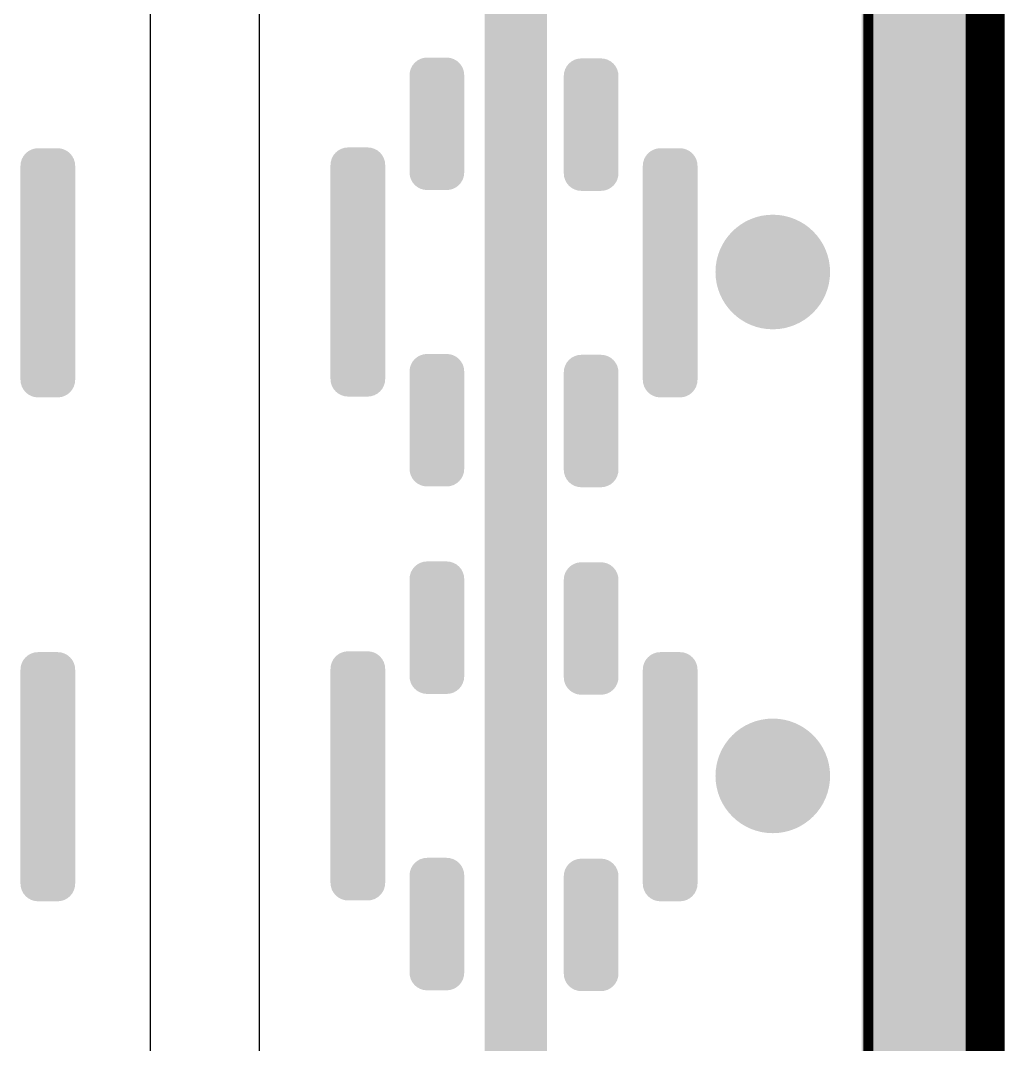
# Model space of a CAD drawing. Header units: inches. Extents: x -0.01 to 3.95, y -0.11 to 1.88.
# Drawn here: x 3.449 to 3.947, y 0.426 to 0.945 of the extents above; entities that cross this region are included whole.
import ezdxf

# ---------------------------------------------------------------- set-up
doc = ezdxf.new("R2010")
doc.units = ezdxf.units.IN
doc.header["$MEASUREMENT"] = 0
for name, color, linetype in [('Board Outline', 216, 'Continuous'), ('Bottom Layer', 5, 'Continuous'), ('Bottom Solder', 6, 'Continuous'), ('Top Layer', 1, 'Continuous'), ('Top Overlay', 2, 'Continuous'), ('Top Paste', 8, 'Continuous'), ('Top Solder', 216, 'Continuous'), ('Via Holes', 16, 'Continuous')]:
    doc.layers.add(name, color=color, linetype=linetype)

msp = doc.modelspace()

# ---------------------------------------------------------------- hatches: boundary and pattern name
at = {"layer": 'Bottom Layer'}
h = msp.add_hatch(color=5, dxfattribs=at)
edge = h.paths.add_edge_path()
edge.add_arc((3.82957, 0.81736), 0.025, 0, 360)
h = msp.add_hatch(color=5, dxfattribs=at)
edge = h.paths.add_edge_path()
edge.add_arc((3.82957, 0.56236), 0.025, 0, 360)
at = {"layer": 'Bottom Solder'}
h = msp.add_hatch(color=6, dxfattribs=at)
edge = h.paths.add_edge_path()
edge.add_arc((3.82957, 0.81736), 0.029, 0, 360)
h = msp.add_hatch(color=6, dxfattribs=at)
edge = h.paths.add_edge_path()
edge.add_arc((3.82957, 0.56236), 0.029, 0, 360)
at = {"layer": 'Top Layer'}
h = msp.add_hatch(color=1, dxfattribs=at)
edge = h.paths.add_edge_path()
edge.add_arc((3.69366, 1.70551), 0.00591, 90, 180)
edge.add_line((3.68776, 1.70551), (3.68776, 0.00472))
edge.add_arc((3.69366, 0.00472), 0.00591, 180, 270)
edge.add_line((3.69366, -0.00118), (3.70547, -0.00118))
edge.add_arc((3.70547, 0.00472), 0.00591, 270, 360)
edge.add_line((3.71138, 0.00472), (3.71138, 1.70551))
edge.add_arc((3.70547, 1.70551), 0.00591, 0, 90)
edge.add_line((3.70547, 1.71141), (3.69366, 1.71141))
h = msp.add_hatch(color=1, dxfattribs=at)
edge = h.paths.add_edge_path()
edge.add_arc((3.65465, 0.91697), 0.00492, 90, 180)
edge.add_line((3.64972, 0.91697), (3.64972, 0.86775))
edge.add_arc((3.65465, 0.86775), 0.00492, 180, 270)
edge.add_line((3.65465, 0.86283), (3.66449, 0.86283))
edge.add_arc((3.66449, 0.86775), 0.00492, 270, 360)
edge.add_line((3.66941, 0.86775), (3.66941, 0.91697))
edge.add_arc((3.66449, 0.91697), 0.00492, 0, 90)
edge.add_line((3.66449, 0.92189), (3.65465, 0.92189))
h = msp.add_hatch(color=1, dxfattribs=at)
edge = h.paths.add_edge_path()
edge.add_arc((3.74256, 0.86734), 0.00492, 270, 360)
edge.add_line((3.74748, 0.86734), (3.74748, 0.91655))
edge.add_arc((3.74256, 0.91655), 0.00492, 0, 90)
edge.add_line((3.74256, 0.92147), (3.73271, 0.92147))
edge.add_arc((3.73271, 0.91655), 0.00492, 90, 180)
edge.add_line((3.72779, 0.91655), (3.72779, 0.86734))
edge.add_arc((3.73271, 0.86734), 0.00492, 180, 270)
edge.add_line((3.73271, 0.86242), (3.74256, 0.86242))
h = msp.add_hatch(color=1, dxfattribs=at)
edge = h.paths.add_edge_path()
edge.add_arc((3.46759, 0.76281), 0.00492, 270, 360)
edge.add_line((3.47252, 0.76281), (3.47252, 0.87108))
edge.add_arc((3.46759, 0.87108), 0.00492, 0, 90)
edge.add_line((3.46759, 0.876), (3.45775, 0.876))
edge.add_arc((3.45775, 0.87108), 0.00492, 90, 180)
edge.add_line((3.45283, 0.87108), (3.45283, 0.76281))
edge.add_arc((3.45775, 0.76281), 0.00492, 180, 270)
edge.add_line((3.45775, 0.75789), (3.46759, 0.75789))
h = msp.add_hatch(color=1, dxfattribs=at)
edge = h.paths.add_edge_path()
edge.add_arc((3.61465, 0.87149), 0.00492, 90, 180)
edge.add_line((3.60972, 0.87149), (3.60972, 0.76323))
edge.add_arc((3.61465, 0.76323), 0.00492, 180, 270)
edge.add_line((3.61465, 0.7583), (3.62449, 0.7583))
edge.add_arc((3.62449, 0.76323), 0.00492, 270, 360)
edge.add_line((3.62941, 0.76323), (3.62941, 0.87149))
edge.add_arc((3.62449, 0.87149), 0.00492, 0, 90)
edge.add_line((3.62449, 0.87641), (3.61465, 0.87641))
h = msp.add_hatch(color=1, dxfattribs=at)
edge = h.paths.add_edge_path()
edge.add_arc((3.78256, 0.76281), 0.00492, 270, 360)
edge.add_line((3.78748, 0.76281), (3.78748, 0.87108))
edge.add_arc((3.78256, 0.87108), 0.00492, 0, 90)
edge.add_line((3.78256, 0.876), (3.77271, 0.876))
edge.add_arc((3.77271, 0.87108), 0.00492, 90, 180)
edge.add_line((3.76779, 0.87108), (3.76779, 0.76281))
edge.add_arc((3.77271, 0.76281), 0.00492, 180, 270)
edge.add_line((3.77271, 0.75789), (3.78256, 0.75789))
h = msp.add_hatch(color=1, dxfattribs=at)
edge = h.paths.add_edge_path()
edge.add_arc((3.82957, 0.81736), 0.025, 0, 360)
h = msp.add_hatch(color=1, dxfattribs=at)
edge = h.paths.add_edge_path()
edge.add_arc((3.65465, 0.76697), 0.00492, 90, 180)
edge.add_line((3.64972, 0.76697), (3.64972, 0.71775))
edge.add_arc((3.65465, 0.71775), 0.00492, 180, 270)
edge.add_line((3.65465, 0.71283), (3.66449, 0.71283))
edge.add_arc((3.66449, 0.71775), 0.00492, 270, 360)
edge.add_line((3.66941, 0.71775), (3.66941, 0.76697))
edge.add_arc((3.66449, 0.76697), 0.00492, 0, 90)
edge.add_line((3.66449, 0.77189), (3.65465, 0.77189))
h = msp.add_hatch(color=1, dxfattribs=at)
edge = h.paths.add_edge_path()
edge.add_arc((3.74256, 0.71734), 0.00492, 270, 360)
edge.add_line((3.74748, 0.71734), (3.74748, 0.76655))
edge.add_arc((3.74256, 0.76655), 0.00492, 0, 90)
edge.add_line((3.74256, 0.77147), (3.73271, 0.77147))
edge.add_arc((3.73271, 0.76655), 0.00492, 90, 180)
edge.add_line((3.72779, 0.76655), (3.72779, 0.71734))
edge.add_arc((3.73271, 0.71734), 0.00492, 180, 270)
edge.add_line((3.73271, 0.71242), (3.74256, 0.71242))
h = msp.add_hatch(color=1, dxfattribs=at)
edge = h.paths.add_edge_path()
edge.add_arc((3.65465, 0.66197), 0.00492, 90, 180)
edge.add_line((3.64972, 0.66197), (3.64972, 0.61275))
edge.add_arc((3.65465, 0.61275), 0.00492, 180, 270)
edge.add_line((3.65465, 0.60783), (3.66449, 0.60783))
edge.add_arc((3.66449, 0.61275), 0.00492, 270, 360)
edge.add_line((3.66941, 0.61275), (3.66941, 0.66197))
edge.add_arc((3.66449, 0.66197), 0.00492, 0, 90)
edge.add_line((3.66449, 0.66689), (3.65465, 0.66689))
h = msp.add_hatch(color=1, dxfattribs=at)
edge = h.paths.add_edge_path()
edge.add_arc((3.74256, 0.61234), 0.00492, 270, 360)
edge.add_line((3.74748, 0.61234), (3.74748, 0.66155))
edge.add_arc((3.74256, 0.66155), 0.00492, 0, 90)
edge.add_line((3.74256, 0.66647), (3.73271, 0.66647))
edge.add_arc((3.73271, 0.66155), 0.00492, 90, 180)
edge.add_line((3.72779, 0.66155), (3.72779, 0.61234))
edge.add_arc((3.73271, 0.61234), 0.00492, 180, 270)
edge.add_line((3.73271, 0.60742), (3.74256, 0.60742))
h = msp.add_hatch(color=1, dxfattribs=at)
edge = h.paths.add_edge_path()
edge.add_arc((3.46759, 0.50781), 0.00492, 270, 360)
edge.add_line((3.47252, 0.50781), (3.47252, 0.61608))
edge.add_arc((3.46759, 0.61608), 0.00492, 0, 90)
edge.add_line((3.46759, 0.621), (3.45775, 0.621))
edge.add_arc((3.45775, 0.61608), 0.00492, 90, 180)
edge.add_line((3.45283, 0.61608), (3.45283, 0.50781))
edge.add_arc((3.45775, 0.50781), 0.00492, 180, 270)
edge.add_line((3.45775, 0.50289), (3.46759, 0.50289))
h = msp.add_hatch(color=1, dxfattribs=at)
edge = h.paths.add_edge_path()
edge.add_arc((3.61465, 0.61649), 0.00492, 90, 180)
edge.add_line((3.60972, 0.61649), (3.60972, 0.50823))
edge.add_arc((3.61465, 0.50823), 0.00492, 180, 270)
edge.add_line((3.61465, 0.5033), (3.62449, 0.5033))
edge.add_arc((3.62449, 0.50823), 0.00492, 270, 360)
edge.add_line((3.62941, 0.50823), (3.62941, 0.61649))
edge.add_arc((3.62449, 0.61649), 0.00492, 0, 90)
edge.add_line((3.62449, 0.62141), (3.61465, 0.62141))
h = msp.add_hatch(color=1, dxfattribs=at)
edge = h.paths.add_edge_path()
edge.add_arc((3.78256, 0.50781), 0.00492, 270, 360)
edge.add_line((3.78748, 0.50781), (3.78748, 0.61608))
edge.add_arc((3.78256, 0.61608), 0.00492, 0, 90)
edge.add_line((3.78256, 0.621), (3.77271, 0.621))
edge.add_arc((3.77271, 0.61608), 0.00492, 90, 180)
edge.add_line((3.76779, 0.61608), (3.76779, 0.50781))
edge.add_arc((3.77271, 0.50781), 0.00492, 180, 270)
edge.add_line((3.77271, 0.50289), (3.78256, 0.50289))
h = msp.add_hatch(color=1, dxfattribs=at)
edge = h.paths.add_edge_path()
edge.add_arc((3.82957, 0.56236), 0.025, 0, 360)
h = msp.add_hatch(color=1, dxfattribs=at)
edge = h.paths.add_edge_path()
edge.add_arc((3.65465, 0.51197), 0.00492, 90, 180)
edge.add_line((3.64972, 0.51197), (3.64972, 0.46275))
edge.add_arc((3.65465, 0.46275), 0.00492, 180, 270)
edge.add_line((3.65465, 0.45783), (3.66449, 0.45783))
edge.add_arc((3.66449, 0.46275), 0.00492, 270, 360)
edge.add_line((3.66941, 0.46275), (3.66941, 0.51197))
edge.add_arc((3.66449, 0.51197), 0.00492, 0, 90)
edge.add_line((3.66449, 0.51689), (3.65465, 0.51689))
h = msp.add_hatch(color=1, dxfattribs=at)
edge = h.paths.add_edge_path()
edge.add_arc((3.74256, 0.46234), 0.00492, 270, 360)
edge.add_line((3.74748, 0.46234), (3.74748, 0.51155))
edge.add_arc((3.74256, 0.51155), 0.00492, 0, 90)
edge.add_line((3.74256, 0.51647), (3.73271, 0.51647))
edge.add_arc((3.73271, 0.51155), 0.00492, 90, 180)
edge.add_line((3.72779, 0.51155), (3.72779, 0.46234))
edge.add_arc((3.73271, 0.46234), 0.00492, 180, 270)
edge.add_line((3.73271, 0.45742), (3.74256, 0.45742))
at = {"layer": 'Top Paste'}
h = msp.add_hatch(color=8, dxfattribs=at)
edge = h.paths.add_edge_path()
edge.add_arc((3.69366, 1.70551), 0.00591, 90, 180)
edge.add_line((3.68776, 1.70551), (3.68776, 0.00472))
edge.add_arc((3.69366, 0.00472), 0.00591, 180, 270)
edge.add_line((3.69366, -0.00118), (3.70547, -0.00118))
edge.add_arc((3.70547, 0.00472), 0.00591, 270, 360)
edge.add_line((3.71138, 0.00472), (3.71138, 1.70551))
edge.add_arc((3.70547, 1.70551), 0.00591, 0, 90)
edge.add_line((3.70547, 1.71141), (3.69366, 1.71141))
h = msp.add_hatch(color=8, dxfattribs=at)
edge = h.paths.add_edge_path()
edge.add_arc((3.65465, 0.91697), 0.00492, 90, 180)
edge.add_line((3.64972, 0.91697), (3.64972, 0.86775))
edge.add_arc((3.65465, 0.86775), 0.00492, 180, 270)
edge.add_line((3.65465, 0.86283), (3.66449, 0.86283))
edge.add_arc((3.66449, 0.86775), 0.00492, 270, 360)
edge.add_line((3.66941, 0.86775), (3.66941, 0.91697))
edge.add_arc((3.66449, 0.91697), 0.00492, 0, 90)
edge.add_line((3.66449, 0.92189), (3.65465, 0.92189))
h = msp.add_hatch(color=8, dxfattribs=at)
edge = h.paths.add_edge_path()
edge.add_arc((3.74256, 0.86734), 0.00492, 270, 360)
edge.add_line((3.74748, 0.86734), (3.74748, 0.91655))
edge.add_arc((3.74256, 0.91655), 0.00492, 0, 90)
edge.add_line((3.74256, 0.92147), (3.73271, 0.92147))
edge.add_arc((3.73271, 0.91655), 0.00492, 90, 180)
edge.add_line((3.72779, 0.91655), (3.72779, 0.86734))
edge.add_arc((3.73271, 0.86734), 0.00492, 180, 270)
edge.add_line((3.73271, 0.86242), (3.74256, 0.86242))
h = msp.add_hatch(color=8, dxfattribs=at)
edge = h.paths.add_edge_path()
edge.add_arc((3.46759, 0.76281), 0.00492, 270, 360)
edge.add_line((3.47252, 0.76281), (3.47252, 0.87108))
edge.add_arc((3.46759, 0.87108), 0.00492, 0, 90)
edge.add_line((3.46759, 0.876), (3.45775, 0.876))
edge.add_arc((3.45775, 0.87108), 0.00492, 90, 180)
edge.add_line((3.45283, 0.87108), (3.45283, 0.76281))
edge.add_arc((3.45775, 0.76281), 0.00492, 180, 270)
edge.add_line((3.45775, 0.75789), (3.46759, 0.75789))
h = msp.add_hatch(color=8, dxfattribs=at)
edge = h.paths.add_edge_path()
edge.add_arc((3.61465, 0.87149), 0.00492, 90, 180)
edge.add_line((3.60972, 0.87149), (3.60972, 0.76323))
edge.add_arc((3.61465, 0.76323), 0.00492, 180, 270)
edge.add_line((3.61465, 0.7583), (3.62449, 0.7583))
edge.add_arc((3.62449, 0.76323), 0.00492, 270, 360)
edge.add_line((3.62941, 0.76323), (3.62941, 0.87149))
edge.add_arc((3.62449, 0.87149), 0.00492, 0, 90)
edge.add_line((3.62449, 0.87641), (3.61465, 0.87641))
h = msp.add_hatch(color=8, dxfattribs=at)
edge = h.paths.add_edge_path()
edge.add_arc((3.78256, 0.76281), 0.00492, 270, 360)
edge.add_line((3.78748, 0.76281), (3.78748, 0.87108))
edge.add_arc((3.78256, 0.87108), 0.00492, 0, 90)
edge.add_line((3.78256, 0.876), (3.77271, 0.876))
edge.add_arc((3.77271, 0.87108), 0.00492, 90, 180)
edge.add_line((3.76779, 0.87108), (3.76779, 0.76281))
edge.add_arc((3.77271, 0.76281), 0.00492, 180, 270)
edge.add_line((3.77271, 0.75789), (3.78256, 0.75789))
h = msp.add_hatch(color=8, dxfattribs=at)
edge = h.paths.add_edge_path()
edge.add_arc((3.65465, 0.76697), 0.00492, 90, 180)
edge.add_line((3.64972, 0.76697), (3.64972, 0.71775))
edge.add_arc((3.65465, 0.71775), 0.00492, 180, 270)
edge.add_line((3.65465, 0.71283), (3.66449, 0.71283))
edge.add_arc((3.66449, 0.71775), 0.00492, 270, 360)
edge.add_line((3.66941, 0.71775), (3.66941, 0.76697))
edge.add_arc((3.66449, 0.76697), 0.00492, 0, 90)
edge.add_line((3.66449, 0.77189), (3.65465, 0.77189))
h = msp.add_hatch(color=8, dxfattribs=at)
edge = h.paths.add_edge_path()
edge.add_arc((3.74256, 0.71734), 0.00492, 270, 360)
edge.add_line((3.74748, 0.71734), (3.74748, 0.76655))
edge.add_arc((3.74256, 0.76655), 0.00492, 0, 90)
edge.add_line((3.74256, 0.77147), (3.73271, 0.77147))
edge.add_arc((3.73271, 0.76655), 0.00492, 90, 180)
edge.add_line((3.72779, 0.76655), (3.72779, 0.71734))
edge.add_arc((3.73271, 0.71734), 0.00492, 180, 270)
edge.add_line((3.73271, 0.71242), (3.74256, 0.71242))
h = msp.add_hatch(color=8, dxfattribs=at)
edge = h.paths.add_edge_path()
edge.add_arc((3.65465, 0.66197), 0.00492, 90, 180)
edge.add_line((3.64972, 0.66197), (3.64972, 0.61275))
edge.add_arc((3.65465, 0.61275), 0.00492, 180, 270)
edge.add_line((3.65465, 0.60783), (3.66449, 0.60783))
edge.add_arc((3.66449, 0.61275), 0.00492, 270, 360)
edge.add_line((3.66941, 0.61275), (3.66941, 0.66197))
edge.add_arc((3.66449, 0.66197), 0.00492, 0, 90)
edge.add_line((3.66449, 0.66689), (3.65465, 0.66689))
h = msp.add_hatch(color=8, dxfattribs=at)
edge = h.paths.add_edge_path()
edge.add_arc((3.74256, 0.61234), 0.00492, 270, 360)
edge.add_line((3.74748, 0.61234), (3.74748, 0.66155))
edge.add_arc((3.74256, 0.66155), 0.00492, 0, 90)
edge.add_line((3.74256, 0.66647), (3.73271, 0.66647))
edge.add_arc((3.73271, 0.66155), 0.00492, 90, 180)
edge.add_line((3.72779, 0.66155), (3.72779, 0.61234))
edge.add_arc((3.73271, 0.61234), 0.00492, 180, 270)
edge.add_line((3.73271, 0.60742), (3.74256, 0.60742))
h = msp.add_hatch(color=8, dxfattribs=at)
edge = h.paths.add_edge_path()
edge.add_arc((3.46759, 0.50781), 0.00492, 270, 360)
edge.add_line((3.47252, 0.50781), (3.47252, 0.61608))
edge.add_arc((3.46759, 0.61608), 0.00492, 0, 90)
edge.add_line((3.46759, 0.621), (3.45775, 0.621))
edge.add_arc((3.45775, 0.61608), 0.00492, 90, 180)
edge.add_line((3.45283, 0.61608), (3.45283, 0.50781))
edge.add_arc((3.45775, 0.50781), 0.00492, 180, 270)
edge.add_line((3.45775, 0.50289), (3.46759, 0.50289))
h = msp.add_hatch(color=8, dxfattribs=at)
edge = h.paths.add_edge_path()
edge.add_arc((3.61465, 0.61649), 0.00492, 90, 180)
edge.add_line((3.60972, 0.61649), (3.60972, 0.50823))
edge.add_arc((3.61465, 0.50823), 0.00492, 180, 270)
edge.add_line((3.61465, 0.5033), (3.62449, 0.5033))
edge.add_arc((3.62449, 0.50823), 0.00492, 270, 360)
edge.add_line((3.62941, 0.50823), (3.62941, 0.61649))
edge.add_arc((3.62449, 0.61649), 0.00492, 0, 90)
edge.add_line((3.62449, 0.62141), (3.61465, 0.62141))
h = msp.add_hatch(color=8, dxfattribs=at)
edge = h.paths.add_edge_path()
edge.add_arc((3.78256, 0.50781), 0.00492, 270, 360)
edge.add_line((3.78748, 0.50781), (3.78748, 0.61608))
edge.add_arc((3.78256, 0.61608), 0.00492, 0, 90)
edge.add_line((3.78256, 0.621), (3.77271, 0.621))
edge.add_arc((3.77271, 0.61608), 0.00492, 90, 180)
edge.add_line((3.76779, 0.61608), (3.76779, 0.50781))
edge.add_arc((3.77271, 0.50781), 0.00492, 180, 270)
edge.add_line((3.77271, 0.50289), (3.78256, 0.50289))
h = msp.add_hatch(color=8, dxfattribs=at)
edge = h.paths.add_edge_path()
edge.add_arc((3.65465, 0.51197), 0.00492, 90, 180)
edge.add_line((3.64972, 0.51197), (3.64972, 0.46275))
edge.add_arc((3.65465, 0.46275), 0.00492, 180, 270)
edge.add_line((3.65465, 0.45783), (3.66449, 0.45783))
edge.add_arc((3.66449, 0.46275), 0.00492, 270, 360)
edge.add_line((3.66941, 0.46275), (3.66941, 0.51197))
edge.add_arc((3.66449, 0.51197), 0.00492, 0, 90)
edge.add_line((3.66449, 0.51689), (3.65465, 0.51689))
h = msp.add_hatch(color=8, dxfattribs=at)
edge = h.paths.add_edge_path()
edge.add_arc((3.74256, 0.46234), 0.00492, 270, 360)
edge.add_line((3.74748, 0.46234), (3.74748, 0.51155))
edge.add_arc((3.74256, 0.51155), 0.00492, 0, 90)
edge.add_line((3.74256, 0.51647), (3.73271, 0.51647))
edge.add_arc((3.73271, 0.51155), 0.00492, 90, 180)
edge.add_line((3.72779, 0.51155), (3.72779, 0.46234))
edge.add_arc((3.73271, 0.46234), 0.00492, 180, 270)
edge.add_line((3.73271, 0.45742), (3.74256, 0.45742))
at = {"layer": 'Top Solder'}
h = msp.add_hatch(color=216, dxfattribs=at)
edge = h.paths.add_edge_path()
edge.add_arc((3.69366, 1.70551), 0.00991, 90, 180)
edge.add_line((3.68376, 1.70551), (3.68376, 0.00472))
edge.add_arc((3.69366, 0.00472), 0.00991, 180, 270)
edge.add_line((3.69366, -0.00518), (3.70547, -0.00518))
edge.add_arc((3.70547, 0.00472), 0.00991, 270, 360)
edge.add_line((3.71538, 0.00472), (3.71538, 1.70551))
edge.add_arc((3.70547, 1.70551), 0.00991, 0, 90)
edge.add_line((3.70547, 1.71541), (3.69366, 1.71541))
msp.add_hatch(color=216, dxfattribs=at).paths.add_polyline_path([(3.93457, 1.71236), (3.87457, 1.71236), (3.87457, 0.06136), (3.93457, 0.06136)])
h = msp.add_hatch(color=216, dxfattribs=at)
edge = h.paths.add_edge_path()
edge.add_arc((3.65465, 0.91697), 0.00892, 90, 180)
edge.add_line((3.64572, 0.91697), (3.64572, 0.86775))
edge.add_arc((3.65465, 0.86775), 0.00892, 180, 270)
edge.add_line((3.65465, 0.85883), (3.66449, 0.85883))
edge.add_arc((3.66449, 0.86775), 0.00892, 270, 360)
edge.add_line((3.67341, 0.86775), (3.67341, 0.91697))
edge.add_arc((3.66449, 0.91697), 0.00892, 0, 90)
edge.add_line((3.66449, 0.92589), (3.65465, 0.92589))
h = msp.add_hatch(color=216, dxfattribs=at)
edge = h.paths.add_edge_path()
edge.add_arc((3.74256, 0.86734), 0.00892, 270, 360)
edge.add_line((3.75148, 0.86734), (3.75148, 0.91655))
edge.add_arc((3.74256, 0.91655), 0.00892, 0, 90)
edge.add_line((3.74256, 0.92547), (3.73271, 0.92547))
edge.add_arc((3.73271, 0.91655), 0.00892, 90, 180)
edge.add_line((3.72379, 0.91655), (3.72379, 0.86734))
edge.add_arc((3.73271, 0.86734), 0.00892, 180, 270)
edge.add_line((3.73271, 0.85842), (3.74256, 0.85842))
h = msp.add_hatch(color=216, dxfattribs=at)
edge = h.paths.add_edge_path()
edge.add_arc((3.46759, 0.76281), 0.00892, 270, 360)
edge.add_line((3.47652, 0.76281), (3.47652, 0.87108))
edge.add_arc((3.46759, 0.87108), 0.00892, 0, 90)
edge.add_line((3.46759, 0.88), (3.45775, 0.88))
edge.add_arc((3.45775, 0.87108), 0.00892, 90, 180)
edge.add_line((3.44883, 0.87108), (3.44883, 0.76281))
edge.add_arc((3.45775, 0.76281), 0.00892, 180, 270)
edge.add_line((3.45775, 0.75389), (3.46759, 0.75389))
h = msp.add_hatch(color=216, dxfattribs=at)
edge = h.paths.add_edge_path()
edge.add_arc((3.61465, 0.87149), 0.00892, 90, 180)
edge.add_line((3.60572, 0.87149), (3.60572, 0.76323))
edge.add_arc((3.61465, 0.76323), 0.00892, 180, 270)
edge.add_line((3.61465, 0.7543), (3.62449, 0.7543))
edge.add_arc((3.62449, 0.76323), 0.00892, 270, 360)
edge.add_line((3.63341, 0.76323), (3.63341, 0.87149))
edge.add_arc((3.62449, 0.87149), 0.00892, 0, 90)
edge.add_line((3.62449, 0.88041), (3.61465, 0.88041))
h = msp.add_hatch(color=216, dxfattribs=at)
edge = h.paths.add_edge_path()
edge.add_arc((3.78256, 0.76281), 0.00892, 270, 360)
edge.add_line((3.79148, 0.76281), (3.79148, 0.87108))
edge.add_arc((3.78256, 0.87108), 0.00892, 0, 90)
edge.add_line((3.78256, 0.88), (3.77271, 0.88))
edge.add_arc((3.77271, 0.87108), 0.00892, 90, 180)
edge.add_line((3.76379, 0.87108), (3.76379, 0.76281))
edge.add_arc((3.77271, 0.76281), 0.00892, 180, 270)
edge.add_line((3.77271, 0.75389), (3.78256, 0.75389))
h = msp.add_hatch(color=216, dxfattribs=at)
edge = h.paths.add_edge_path()
edge.add_arc((3.82957, 0.81736), 0.029, 0, 360)
h = msp.add_hatch(color=216, dxfattribs=at)
edge = h.paths.add_edge_path()
edge.add_arc((3.65465, 0.76697), 0.00892, 90, 180)
edge.add_line((3.64572, 0.76697), (3.64572, 0.71775))
edge.add_arc((3.65465, 0.71775), 0.00892, 180, 270)
edge.add_line((3.65465, 0.70883), (3.66449, 0.70883))
edge.add_arc((3.66449, 0.71775), 0.00892, 270, 360)
edge.add_line((3.67341, 0.71775), (3.67341, 0.76697))
edge.add_arc((3.66449, 0.76697), 0.00892, 0, 90)
edge.add_line((3.66449, 0.77589), (3.65465, 0.77589))
h = msp.add_hatch(color=216, dxfattribs=at)
edge = h.paths.add_edge_path()
edge.add_arc((3.74256, 0.71734), 0.00892, 270, 360)
edge.add_line((3.75148, 0.71734), (3.75148, 0.76655))
edge.add_arc((3.74256, 0.76655), 0.00892, 0, 90)
edge.add_line((3.74256, 0.77547), (3.73271, 0.77547))
edge.add_arc((3.73271, 0.76655), 0.00892, 90, 180)
edge.add_line((3.72379, 0.76655), (3.72379, 0.71734))
edge.add_arc((3.73271, 0.71734), 0.00892, 180, 270)
edge.add_line((3.73271, 0.70842), (3.74256, 0.70842))
h = msp.add_hatch(color=216, dxfattribs=at)
edge = h.paths.add_edge_path()
edge.add_arc((3.65465, 0.66197), 0.00892, 90, 180)
edge.add_line((3.64572, 0.66197), (3.64572, 0.61275))
edge.add_arc((3.65465, 0.61275), 0.00892, 180, 270)
edge.add_line((3.65465, 0.60383), (3.66449, 0.60383))
edge.add_arc((3.66449, 0.61275), 0.00892, 270, 360)
edge.add_line((3.67341, 0.61275), (3.67341, 0.66197))
edge.add_arc((3.66449, 0.66197), 0.00892, 0, 90)
edge.add_line((3.66449, 0.67089), (3.65465, 0.67089))
h = msp.add_hatch(color=216, dxfattribs=at)
edge = h.paths.add_edge_path()
edge.add_arc((3.74256, 0.61234), 0.00892, 270, 360)
edge.add_line((3.75148, 0.61234), (3.75148, 0.66155))
edge.add_arc((3.74256, 0.66155), 0.00892, 0, 90)
edge.add_line((3.74256, 0.67047), (3.73271, 0.67047))
edge.add_arc((3.73271, 0.66155), 0.00892, 90, 180)
edge.add_line((3.72379, 0.66155), (3.72379, 0.61234))
edge.add_arc((3.73271, 0.61234), 0.00892, 180, 270)
edge.add_line((3.73271, 0.60342), (3.74256, 0.60342))
h = msp.add_hatch(color=216, dxfattribs=at)
edge = h.paths.add_edge_path()
edge.add_arc((3.46759, 0.50781), 0.00892, 270, 360)
edge.add_line((3.47652, 0.50781), (3.47652, 0.61608))
edge.add_arc((3.46759, 0.61608), 0.00892, 0, 90)
edge.add_line((3.46759, 0.625), (3.45775, 0.625))
edge.add_arc((3.45775, 0.61608), 0.00892, 90, 180)
edge.add_line((3.44883, 0.61608), (3.44883, 0.50781))
edge.add_arc((3.45775, 0.50781), 0.00892, 180, 270)
edge.add_line((3.45775, 0.49889), (3.46759, 0.49889))
h = msp.add_hatch(color=216, dxfattribs=at)
edge = h.paths.add_edge_path()
edge.add_arc((3.61465, 0.61649), 0.00892, 90, 180)
edge.add_line((3.60572, 0.61649), (3.60572, 0.50823))
edge.add_arc((3.61465, 0.50823), 0.00892, 180, 270)
edge.add_line((3.61465, 0.4993), (3.62449, 0.4993))
edge.add_arc((3.62449, 0.50823), 0.00892, 270, 360)
edge.add_line((3.63341, 0.50823), (3.63341, 0.61649))
edge.add_arc((3.62449, 0.61649), 0.00892, 0, 90)
edge.add_line((3.62449, 0.62541), (3.61465, 0.62541))
h = msp.add_hatch(color=216, dxfattribs=at)
edge = h.paths.add_edge_path()
edge.add_arc((3.78256, 0.50781), 0.00892, 270, 360)
edge.add_line((3.79148, 0.50781), (3.79148, 0.61608))
edge.add_arc((3.78256, 0.61608), 0.00892, 0, 90)
edge.add_line((3.78256, 0.625), (3.77271, 0.625))
edge.add_arc((3.77271, 0.61608), 0.00892, 90, 180)
edge.add_line((3.76379, 0.61608), (3.76379, 0.50781))
edge.add_arc((3.77271, 0.50781), 0.00892, 180, 270)
edge.add_line((3.77271, 0.49889), (3.78256, 0.49889))
h = msp.add_hatch(color=216, dxfattribs=at)
edge = h.paths.add_edge_path()
edge.add_arc((3.82957, 0.56236), 0.029, 0, 360)
h = msp.add_hatch(color=216, dxfattribs=at)
edge = h.paths.add_edge_path()
edge.add_arc((3.65465, 0.51197), 0.00892, 90, 180)
edge.add_line((3.64572, 0.51197), (3.64572, 0.46275))
edge.add_arc((3.65465, 0.46275), 0.00892, 180, 270)
edge.add_line((3.65465, 0.45383), (3.66449, 0.45383))
edge.add_arc((3.66449, 0.46275), 0.00892, 270, 360)
edge.add_line((3.67341, 0.46275), (3.67341, 0.51197))
edge.add_arc((3.66449, 0.51197), 0.00892, 0, 90)
edge.add_line((3.66449, 0.52089), (3.65465, 0.52089))
h = msp.add_hatch(color=216, dxfattribs=at)
edge = h.paths.add_edge_path()
edge.add_arc((3.74256, 0.46234), 0.00892, 270, 360)
edge.add_line((3.75148, 0.46234), (3.75148, 0.51155))
edge.add_arc((3.74256, 0.51155), 0.00892, 0, 90)
edge.add_line((3.74256, 0.52047), (3.73271, 0.52047))
edge.add_arc((3.73271, 0.51155), 0.00892, 90, 180)
edge.add_line((3.72379, 0.51155), (3.72379, 0.46234))
edge.add_arc((3.73271, 0.46234), 0.00892, 180, 270)
edge.add_line((3.73271, 0.45342), (3.74256, 0.45342))
at = {"layer": 'Via Holes'}
h = msp.add_hatch(color=7, dxfattribs=at)
edge = h.paths.add_edge_path()
edge.add_arc((3.82957, 0.81736), 0.014, 0, 360)
h = msp.add_hatch(color=7, dxfattribs=at)
edge = h.paths.add_edge_path()
edge.add_arc((3.82957, 0.56236), 0.014, 0, 360)

# ---------------------------------------------------------------- linework, layer by layer
at = {"layer": 'Board Outline', "const_width": 0.01969}
msp.add_lwpolyline([(3.93701, 0), (3.93701, 1.77322)], dxfattribs=at)
at = {"layer": 'Top Layer'}
for p, q in [((3.56961, 1.78736), (3.56961, -0.00264)), ((3.94, 1.77236), (3.94, 0.00153)), ((3.51461, -0.00264), (3.51461, 1.75)), ((3.87795, 0.06086), (3.87795, 1.70736))]:
    msp.add_line(p, q, dxfattribs=at)
at = {"layer": 'Top Overlay', "const_width": 0.005}
msp.add_lwpolyline([(3.87795, 0.06086), (3.87795, 1.71236)], dxfattribs=at)
at = {"layer": 'Top Solder'}
for p, q in [((3.94, 1.77236), (3.94, 0.00153)), ((3.87795, 0.06086), (3.87795, 1.70736))]:
    msp.add_line(p, q, dxfattribs=at)

doc.saveas('drawing.dxf')
